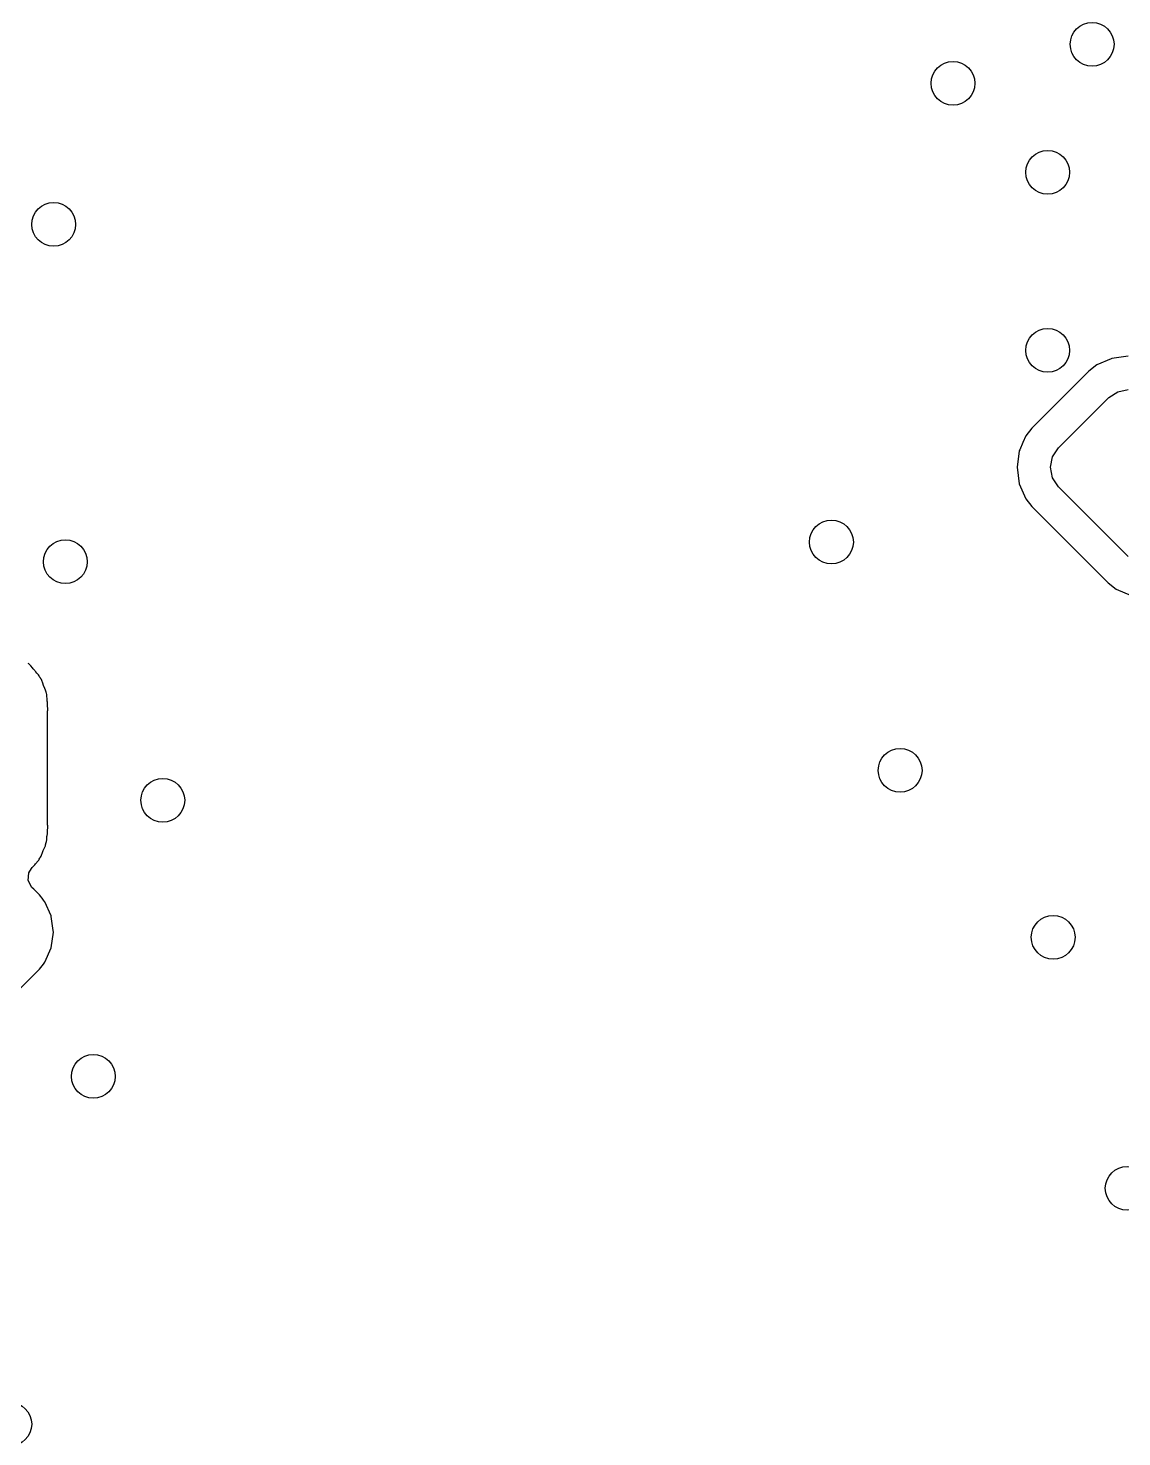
# Model space of a CAD drawing. Extents: x 4.14 to 8.85, y -5.31 to -1.77.
# Drawn here: x 5.192 to 5.585, y -3.015 to -2.508 of the extents above; entities that cross this region are included whole.
import ezdxf

# ---------------------------------------------------------------- set-up
doc = ezdxf.new("R2010")
doc.units = 0
doc.header["$MEASUREMENT"] = 0
doc.layers.add('BLACK', color=7, linetype='CONTINUOUS')

msp = doc.modelspace()

# ---------------------------------------------------------------- linework, layer by layer
at = {"layer": 'BLACK', "linetype": 'CONTINUOUS'}
for p, q in [((5.58079, -2.62702), (5.57565, -2.62925)), ((5.5811, -2.62689), (5.58079, -2.62702)), ((5.58079, -2.62702), (5.58079, -2.62702)), ((5.58699, -2.62608), (5.5811, -2.62689)), ((5.57285, -2.63144), (5.55237, -2.65192)), ((5.57565, -2.62925), (5.57285, -2.63144)), ((5.56193, -2.6591), (5.58003, -2.641)), ((5.58003, -2.641), (5.58322, -2.63887)), ((5.58322, -2.63887), (5.58699, -2.63812)), ((5.55237, -2.65192), (5.55018, -2.65472)), ((5.54913, -2.65713), (5.54799, -2.65977)), ((5.55018, -2.65472), (5.54913, -2.65713)), ((5.54782, -2.66017), (5.54701, -2.66605)), ((5.54799, -2.65977), (5.54782, -2.66017)), ((5.55905, -2.66605), (5.5598, -2.66229)), ((5.5598, -2.66229), (5.56193, -2.6591)), ((5.54701, -2.66605), (5.54782, -2.67194)), ((5.5598, -2.66982), (5.55905, -2.66605)), ((5.54782, -2.67194), (5.5497, -2.67629)), ((5.56193, -2.67301), (5.5598, -2.66982)), ((5.58699, -2.69807), (5.56193, -2.67301)), ((5.5497, -2.67629), (5.55018, -2.67739)), ((5.55018, -2.67739), (5.55237, -2.68019)), ((5.55237, -2.68019), (5.57981, -2.70763)), ((5.57981, -2.70763), (5.58261, -2.70982)), ((5.58261, -2.70982), (5.58806, -2.71218)), ((5.19188, -2.7367), (5.19159, -2.73651)), ((5.19254, -2.73746), (5.19188, -2.7367)), ((5.19314, -2.73816), (5.19254, -2.73746)), ((5.19339, -2.73843), (5.19314, -2.73816)), ((5.19381, -2.73885), (5.19339, -2.73843)), ((5.19401, -2.73912), (5.19381, -2.73885)), ((5.19412, -2.73928), (5.19401, -2.73912)), ((5.19437, -2.73959), (5.19412, -2.73928)), ((5.19473, -2.74001), (5.19437, -2.73959)), ((5.19529, -2.74066), (5.19473, -2.74001)), ((5.19557, -2.74098), (5.19529, -2.74066)), ((5.19529, -2.74066), (5.19529, -2.74066)), ((5.19574, -2.74136), (5.19557, -2.74098)), ((5.19591, -2.74162), (5.19574, -2.74136)), ((5.19598, -2.74174), (5.19591, -2.74162)), ((5.19613, -2.74202), (5.19598, -2.74174)), ((5.19616, -2.74207), (5.19613, -2.74202)), ((5.19625, -2.74219), (5.19616, -2.74207)), ((5.19616, -2.74207), (5.19616, -2.74207)), ((5.19637, -2.74235), (5.19625, -2.74219)), ((5.19698, -2.74404), (5.19637, -2.74235)), ((5.19699, -2.74408), (5.19698, -2.74404)), ((5.19714, -2.74445), (5.19699, -2.74408)), ((5.19764, -2.74554), (5.19714, -2.74445)), ((5.1979, -2.74611), (5.19764, -2.74554)), ((5.19796, -2.74653), (5.1979, -2.74611)), ((5.19805, -2.74683), (5.19796, -2.74653)), ((5.19808, -2.74696), (5.19805, -2.74683)), ((5.19815, -2.74727), (5.19808, -2.74696)), ((5.19829, -2.74766), (5.19815, -2.74727)), ((5.19832, -2.74808), (5.19829, -2.74766)), ((5.1984, -2.74946), (5.19832, -2.74808)), ((5.1984, -2.74949), (5.1984, -2.74946)), ((5.1984, -2.74946), (5.1984, -2.74946)), ((5.19844, -2.74989), (5.1984, -2.74949)), ((5.19845, -2.74992), (5.19844, -2.74989)), ((5.19849, -2.75024), (5.19845, -2.74992)), ((5.19845, -2.74992), (5.19845, -2.74992)), ((5.1985, -2.75029), (5.19849, -2.75024)), ((5.1985, -2.75091), (5.1985, -2.75029)), ((5.19851, -2.75122), (5.1985, -2.75091)), ((5.1985, -2.75443), (5.19852, -2.75405)), ((5.1985, -2.75446), (5.1985, -2.75443)), ((5.1985, -2.79369), (5.1985, -2.75446)), ((5.19851, -2.75125), (5.19851, -2.75122)), ((5.19864, -2.7533), (5.19851, -2.75125)), ((5.19852, -2.75405), (5.19855, -2.7537)), ((5.19855, -2.7537), (5.19864, -2.7533)), ((5.19855, -2.79412), (5.1985, -2.79369)), ((5.19857, -2.79454), (5.19854, -2.79412)), ((5.19854, -2.79412), (5.19855, -2.79412)), ((5.19858, -2.7946), (5.19857, -2.79454)), ((5.19866, -2.79495), (5.19858, -2.7946)), ((5.19863, -2.7953), (5.19866, -2.79495)), ((5.19824, -2.80057), (5.19828, -2.79997)), ((5.19828, -2.79997), (5.19837, -2.79878)), ((5.19837, -2.79875), (5.19842, -2.79835)), ((5.19837, -2.79878), (5.19837, -2.79875)), ((5.19837, -2.79878), (5.19837, -2.79878)), ((5.19842, -2.79835), (5.1985, -2.79783)), ((5.1985, -2.79724), (5.19851, -2.79687)), ((5.1985, -2.79783), (5.1985, -2.79724)), ((5.19851, -2.79687), (5.19863, -2.7953)), ((5.19626, -2.80586), (5.1969, -2.80414)), ((5.1969, -2.80414), (5.19706, -2.80378)), ((5.19706, -2.80378), (5.19715, -2.80358)), ((5.19715, -2.80358), (5.19783, -2.80212)), ((5.19783, -2.80212), (5.19787, -2.80187)), ((5.19787, -2.80187), (5.1979, -2.80171)), ((5.1979, -2.80171), (5.19799, -2.80141)), ((5.19799, -2.80141), (5.19802, -2.80127)), ((5.19802, -2.80127), (5.19809, -2.80097)), ((5.19809, -2.80097), (5.19824, -2.80057)), ((5.19184, -2.8118), (5.19277, -2.81025)), ((5.19277, -2.81025), (5.19308, -2.8099)), ((5.19308, -2.8099), (5.19329, -2.80967)), ((5.19329, -2.80967), (5.19373, -2.80923)), ((5.19373, -2.80923), (5.19384, -2.80909)), ((5.19384, -2.80909), (5.19395, -2.80894)), ((5.19395, -2.80894), (5.19397, -2.80891)), ((5.19395, -2.80894), (5.19395, -2.80894)), ((5.19397, -2.80891), (5.19422, -2.8086)), ((5.19422, -2.8086), (5.1952, -2.80749)), ((5.1952, -2.80749), (5.19543, -2.80723)), ((5.19543, -2.80723), (5.19544, -2.80722)), ((5.19544, -2.80722), (5.19561, -2.80685)), ((5.19561, -2.80685), (5.19578, -2.80659)), ((5.19578, -2.80659), (5.19586, -2.80647)), ((5.19586, -2.80647), (5.19601, -2.80619)), ((5.19601, -2.80619), (5.19605, -2.80614)), ((5.19605, -2.80614), (5.19626, -2.80586)), ((5.19605, -2.80614), (5.19605, -2.80614)), ((5.19164, -2.81459), (5.19184, -2.8118)), ((5.19298, -2.81704), (5.19164, -2.81459)), ((5.1936, -2.81766), (5.19298, -2.81704)), ((5.19556, -2.81963), (5.1936, -2.81766)), ((5.1936, -2.81766), (5.1936, -2.81766)), ((5.19567, -2.81977), (5.19556, -2.81963)), ((5.19696, -2.82141), (5.19567, -2.81977)), ((5.19702, -2.82148), (5.19696, -2.82141)), ((5.19766, -2.8223), (5.19702, -2.82148)), ((5.19982, -2.82729), (5.19766, -2.8223)), ((5.19991, -2.8275), (5.19982, -2.82729)), ((5.2006, -2.83249), (5.19991, -2.8275)), ((5.19991, -2.83874), (5.20068, -2.83312)), ((5.20068, -2.83312), (5.2006, -2.83249)), ((5.19766, -2.84394), (5.19991, -2.83874)), ((5.19569, -2.84645), (5.19664, -2.84524)), ((5.19664, -2.84524), (5.1971, -2.84465)), ((5.1971, -2.84465), (5.19766, -2.84394)), ((5.18076, -2.86141), (5.19556, -2.84661)), ((5.19556, -2.84661), (5.19566, -2.8465)), ((5.19566, -2.8465), (5.19569, -2.84645)), ((5.19566, -2.8465), (5.19566, -2.8465))]:
    msp.add_line(p, q, dxfattribs=at)
at = {"layer": 'BLACK'}
for centre in [(5.574, -2.514), (5.524, -2.528), (5.558, -2.56), (5.20079, -2.57874), (5.558, -2.624), (5.48031, -2.69291), (5.205, -2.7), (5.505, -2.775), (5.24, -2.78574), (5.56, -2.835), (5.215, -2.885), (5.58661, -2.9252), (5.185, -3.01)]:
    msp.add_circle(centre, 0.00787, dxfattribs=at)

doc.saveas('drawing.dxf')
